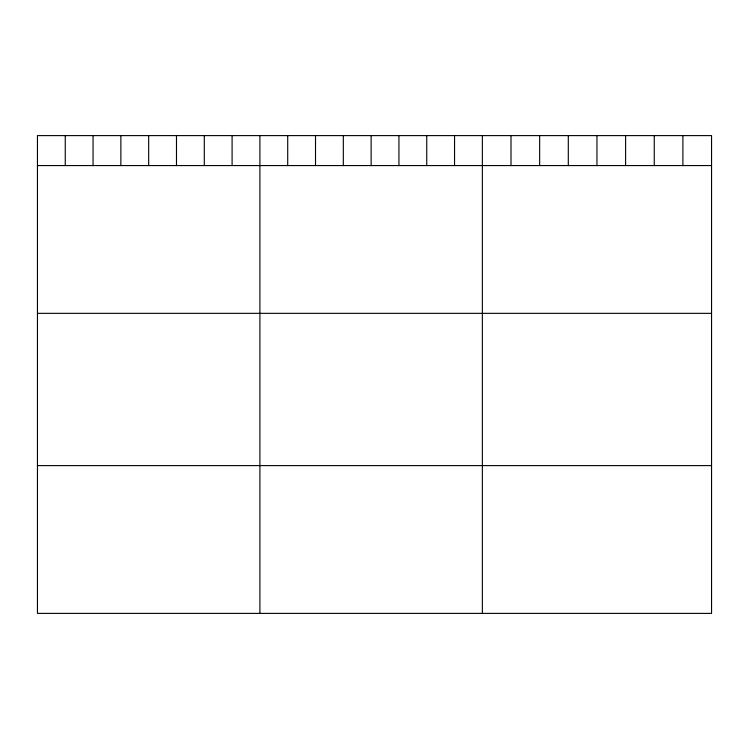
<?xml version="1.0" encoding="UTF-8"?>
<svg xmlns="http://www.w3.org/2000/svg" width="749" height="749" viewBox="0 0 749 749"><rect width="100%" height="100%" fill="white"/><g stroke="black" fill="none" stroke-linecap="round" stroke-linejoin="round"><path stroke-width="1.12" d="M711.55 165.566L711.55 613.394L37.45 613.394L37.45 135.606L711.55 135.606L711.55 165.566L37.45 165.566M37.45 313.344L711.55 313.344M37.45 465.606L711.55 465.606M682.901 135.606L682.901 165.566M654.251 135.606L654.251 165.566M625.602 135.606L625.602 165.566M596.953 135.606L596.953 165.566M568.304 135.606L568.304 165.566M539.654 135.606L539.654 165.566M511.005 135.606L511.005 165.566M482.356 135.606L482.356 613.394M454.549 135.606L454.549 165.566M426.743 135.606L426.743 165.566M398.936 135.606L398.936 165.566M371.13 135.606L371.13 165.566M343.323 135.606L343.323 165.566M315.516 135.606L315.516 165.566M287.71 135.606L287.71 165.566M259.903 135.606L259.903 613.394M232.096 135.606L232.096 165.566M204.29 135.606L204.29 165.566M176.483 135.606L176.483 165.566M148.677 135.606L148.677 165.566M120.87 135.606L120.87 165.566M93.063 135.606L93.063 165.566M65.257 135.606L65.257 165.566"/></g></svg>
